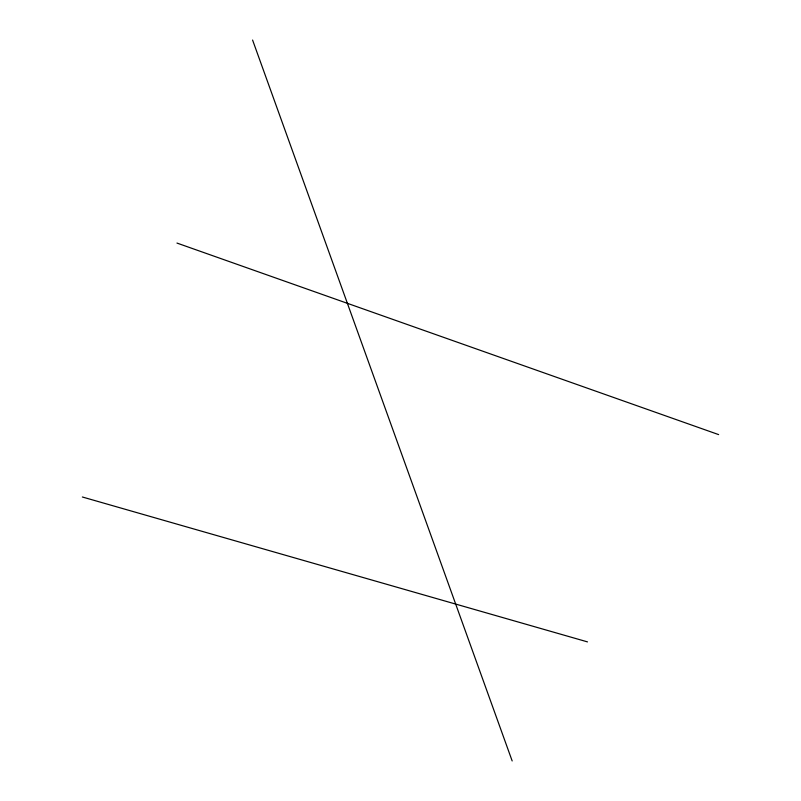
<?xml version="1.0" encoding="UTF-8"?>
<svg xmlns="http://www.w3.org/2000/svg" width="801" height="801" viewBox="0 0 801 801"><rect width="100%" height="100%" fill="white"/><g stroke="black" fill="none" stroke-linecap="round" stroke-linejoin="round"><path stroke-width="1.2" d="M82.363 496.99L587.493 641.891M176.961 243.063L718.637 434.603M252.585 40.05L512.169 760.95"/></g></svg>
